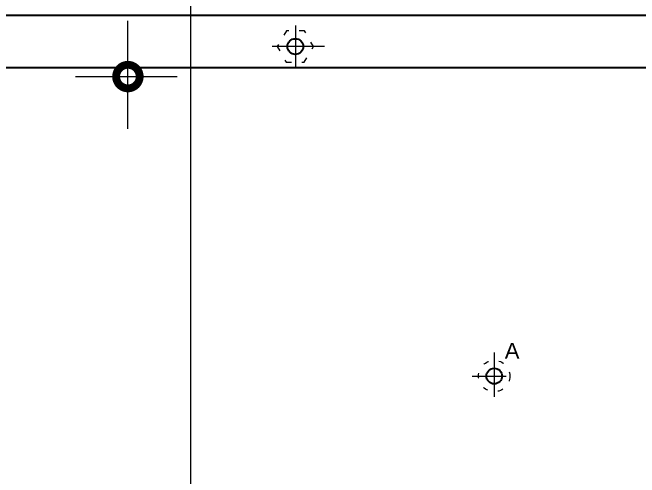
# Model space of a CAD drawing. Extents: x 23 to 957, y -67 to 697.
# Drawn here: x 525 to 644.8, y 412.1 to 501 of the extents above; entities that cross this region are included whole.
import ezdxf

# ---------------------------------------------------------------- set-up
doc = ezdxf.new("R2010")
doc.units = 0
doc.header["$MEASUREMENT"] = 0
doc.linetypes.add('SKJUL1', pattern=[3, 1, -2])
doc.layers.add('DIM', color=1, linetype='CONTINUOUS', lineweight=13)
doc.layers.add('EMNE', color=3, linetype='CONTINUOUS', lineweight=30)
doc.styles.get("Standard").update_dxf_attribs({"font": 'ARIAL.TTF'})

msp = doc.modelspace()

# ---------------------------------------------------------------- linework, layer by layer
at = {"layer": 'DIM'}
msp.add_line((559.07765, 393.06272), (559.07765, 544.16608), dxfattribs=at)
at = {"layer": 'DIM', "color": 1}
for p, q in [((547.07764, 478.78092), (547.07764, 499.42877)), ((537.06764, 488.78092), (556.4608, 488.78092))]:
    msp.add_line(p, q, dxfattribs=at)
at = {"layer": 'DIM', "color": 1, "linetype": 'Continuous'}
for p, q in [((579.07596, 498.56306), (579.07596, 490.51305)), ((584.67397, 494.52781), (574.62072, 494.52781))]:
    msp.add_line(p, q, dxfattribs=at)
at = {"layer": 'DIM', "linetype": 'Continuous'}
for p, q in [((617.07765, 436.06272), (617.07765, 427.56272)), ((612.87826, 431.52826), (619.37826, 431.52826))]:
    msp.add_line(p, q, dxfattribs=at)
at = {"layer": 'DIM', "color": 1, "linetype": 'SKJUL1'}
msp.add_lwpolyline([(577.32461, 491.53774), (580.78868, 491.52232), (582.53407, 494.51458), (580.81539, 497.52226), (577.35132, 497.53768), (575.60593, 494.54542)], close=True, dxfattribs=at)
msp.add_circle((617.07765, 431.52826), 3, dxfattribs=at)
at = {"layer": 'EMNE'}
for p, q in [((359.07412, 500.52671), (819.07412, 500.52671)), ((359.07412, 490.52671), (809.07412, 490.52671))]:
    msp.add_line(p, q, dxfattribs=at)
at = {"layer": 'EMNE', "const_width": 1.5}
msp.add_lwpolyline([(544.82764, 488.78092, 1), (549.32764, 488.78092, 1)], format="xyb", close=True, dxfattribs=at)
at = {"layer": 'EMNE', "linetype": 'Continuous'}
for centre in [(579.07, 494.53), (617.07765, 431.52826)]:
    msp.add_circle(centre, 1.5, dxfattribs=at)

# ---------------------------------------------------------------- texts
at = {"layer": 'DIM'}
msp.add_text('A', height=3, dxfattribs=at).set_placement((619.10007, 434.87584))

doc.saveas('drawing.dxf')
